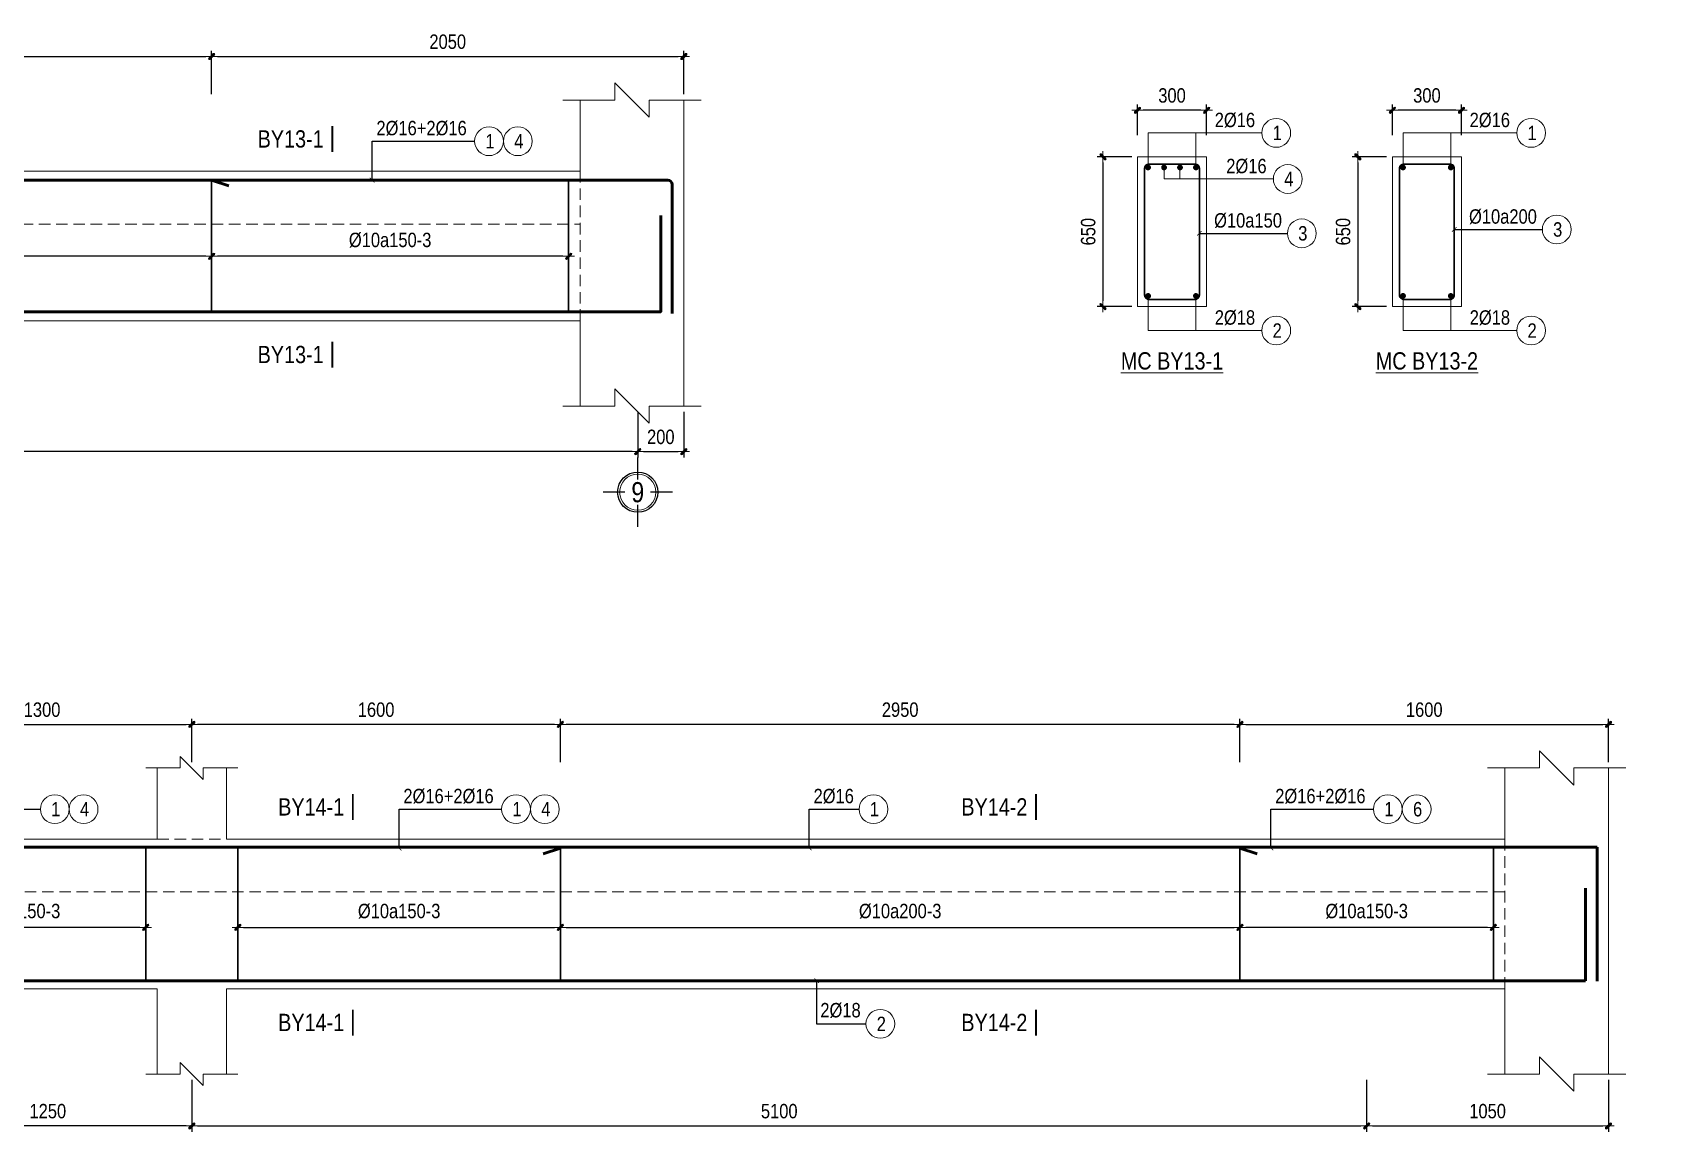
# Model space of a CAD drawing. Header units: millimetres. Extents: x 397144 to 8960116, y 345581 to 674207.
# Drawn here: x 4981100 to 4988116, y 628570 to 633343 of the extents above; entities that cross this region are included whole.
import ezdxf
from ezdxf.enums import TextEntityAlignment as Align
from ezdxf.xclip import XClip

# ---------------------------------------------------------------- set-up
doc = ezdxf.new("R2010")
doc.units = ezdxf.units.MM
doc.header["$XCLIPFRAME"] = 0
doc.header["$PDSIZE"] = -10
doc.linetypes.add('HIDDEN', pattern=[0.375, 0.25, -0.125])
doc.layers.get('0').update_dxf_attribs({"linetype": 'CONTINUOUS'})
doc.layers.get('Defpoints').update_dxf_attribs({"color": 12, "linetype": 'CONTINUOUS'})
for name, color, linetype, lineweight in [('2', 2, 'CONTINUOUS', 20), ('CDAI', 8, 'CONTINUOUS', 30), ('CTHEP', 2, 'CONTINUOUS', 50), ('DBAO', 3, 'CONTINUOUS', 20), ('DGIONG', 4, 'CONTINUOUS', 13), ('KTH', 150, 'CONTINUOUS', 5), ('Net khuat', 8, 'HIDDEN', 13), ('STICK', 1, 'CONTINUOUS', 9), ('TEXT', 7, 'CONTINUOUS', 15)]:
    doc.layers.add(name, color=color, linetype=linetype, lineweight=lineweight)
doc.layers.add('8', color=8, linetype='CONTINUOUS')
doc.styles.add('HELVECONDENSE', font='VHELVCN_0.TTF')
doc.styles.add('Star-HelCon', font='VHELVCN_0.TTF')
doc.styles.add('TTP-HelCon', font='VHELVCN_0.TTF')
doc.styles.add('VNI-HELVE-CONDENSE', font='VHELVCN_0.TTF')
doc.dimstyles.new('kc-25', dxfattribs={"dimtxt": 62.5, "dimasz": 20, "dimexe": 20, "dimexo": 50, "dimgap": 25, "dimtad": 3, "dimdec": 0, "dimzin": 0, "dimdsep": 46, "dimtxsty": 'VNI-HELVE-CONDENSE', "dimblk": 'DIM', "dimcen": 2.5, "dimclrd": 256, "dimclre": 154, "dimclrt": 7, "dimaunit": 1, "dimadec": 0, "dimazin": 0, "dimtfac": 1, "dimtdec": 0, "dimtix": 1, "dimtmove": 0, "dimatfit": 3, "dimldrblk": 'DOT', "dimfxl": 1, "dimtolj": 1, "dimtzin": 0, "dimarcsym": 0})
doc.dimstyles.new('TTP-25', dxfattribs={"dimscale": 25, "dimtxt": 2.5, "dimasz": 1, "dimexe": 1, "dimexo": 1, "dimgap": 0.09, "dimtad": 0, "dimdec": 4, "dimrnd": 5, "dimzin": 9, "dimdsep": 46, "dimtxsty": 'TTP-HelCon', "dimblk": 'Stick1', "dimcen": 0.09, "dimdle": 1.5, "dimclrd": 256, "dimclre": 256, "dimclrt": 7, "dimadec": 0, "dimazin": 0, "dimtfac": 1, "dimtdec": 4, "dimtmove": 0, "dimatfit": 3, "dimldrblk": '_ArchTick1', "dimfxl": 1, "dimtvp": 1, "dimtolj": 1, "dimtzin": 0, "dimarcsym": 0})

# ---------------------------------------------------------------- blocks, each defined once
blk = doc.blocks.new('Stick1')
at = {"layer": 'STICK'}
h = blk.add_hatch(color=256, dxfattribs=at)
edge = h.paths.add_edge_path()
edge.add_line((0.3, 0.5), (-0.5, -0.3))
edge.add_arc((-0.4, -0.4), 0.141, 135, 315)
edge.add_line((-0.3, -0.5), (0.5, 0.3))
edge.add_arc((0.4, 0.4), 0.141, 315, 495)
blk.add_line((1, 0), (-1, 0), dxfattribs=at)
blk.add_lwpolyline([(0.3, 0.5), (-0.5, -0.3, 1), (-0.3, -0.5), (0.5, 0.3, 1), (0.3, 0.5, 1)], format="xyb", dxfattribs=at)
blk = doc.blocks.new('*D529')
at = {"layer": 'Defpoints', "color": 0, "transparency": 16777216}
for p in [(4977477.8, 631720.4), (4983727.8, 631720.4), (4977477.8, 631522.4)]:
    blk.add_point(p, dxfattribs=at)
at = {"layer": 'KTH', "lineweight": -2, "transparency": 16777216}
for p, q in [((4977477.8, 631695.4), (4977477.8, 631497.4)), ((4983727.8, 631695.4), (4983727.8, 631497.4)), ((4983702.8, 631522.4), (4977502.8, 631522.4))]:
    blk.add_line(p, q, dxfattribs=at)
at = {"layer": 'KTH', "lineweight": -2, "transparency": 16777216, "xscale": 25, "yscale": 25, "zscale": 25, "rotation": 180}
blk.add_blockref('Stick1', (4977477.8, 631522.4), dxfattribs=at)
at = {"layer": 'KTH', "lineweight": -2, "transparency": 16777216, "xscale": 25, "yscale": 25, "zscale": 25}
blk.add_blockref('Stick1', (4983727.8, 631522.4), dxfattribs=at)
at = {"layer": 'KTH', "color": 7, "transparency": 16777216, "insert": (4980602.8, 631586.2), "char_height": 62.5, "attachment_point": 5, "style": 'TTP-HelCon'}
blk.add_mtext('\\A1;6250', dxfattribs=at)
blk = doc.blocks.new('_ArchTick1')
at = {"color": 0, "const_width": 3.81}
blk.add_lwpolyline([(-12.7, -12.7), (12.7, 12.7)], dxfattribs=at)
blk = doc.blocks.new('*D530')
at = {"layer": 'Defpoints', "color": 0, "transparency": 16777216}
for p in [(4981877.8, 633237.8), (4978677.8, 633048.8), (4981877.8, 633048.8)]:
    blk.add_point(p, dxfattribs=at)
at = {"layer": 'KTH', "lineweight": -2, "transparency": 16777216}
for p, q in [((4978677.8, 633073.8), (4978677.8, 633262.8)), ((4981877.8, 633073.8), (4981877.8, 633262.8)), ((4978702.8, 633237.8), (4981852.8, 633237.8))]:
    blk.add_line(p, q, dxfattribs=at)
at = {"layer": 'KTH', "lineweight": -2, "transparency": 16777216, "xscale": 25, "yscale": 25, "zscale": 25, "rotation": 180}
blk.add_blockref('Stick1', (4978677.8, 633237.8), dxfattribs=at)
at = {"layer": 'KTH', "lineweight": -2, "transparency": 16777216, "xscale": 25, "yscale": 25, "zscale": 25}
blk.add_blockref('Stick1', (4981877.8, 633237.8), dxfattribs=at)
at = {"layer": 'KTH', "color": 7, "transparency": 16777216, "insert": (4980277.8, 633301.6), "char_height": 62.5, "attachment_point": 5, "style": 'TTP-HelCon'}
blk.add_mtext('\\A1;3200', dxfattribs=at)
blk = doc.blocks.new('*D531')
at = {"layer": 'Defpoints', "color": 0, "transparency": 16777216}
for p in [(4983927.8, 633237.8), (4981877.8, 633048.8), (4983927.8, 633048.8)]:
    blk.add_point(p, dxfattribs=at)
at = {"layer": 'KTH', "lineweight": -2, "transparency": 16777216}
for p, q in [((4981877.8, 633073.8), (4981877.8, 633262.8)), ((4983927.8, 633073.8), (4983927.8, 633262.8)), ((4981902.8, 633237.8), (4983902.8, 633237.8))]:
    blk.add_line(p, q, dxfattribs=at)
at = {"layer": 'KTH', "lineweight": -2, "transparency": 16777216, "xscale": 25, "yscale": 25, "zscale": 25, "rotation": 180}
blk.add_blockref('Stick1', (4981877.8, 633237.8), dxfattribs=at)
at = {"layer": 'KTH', "lineweight": -2, "transparency": 16777216, "xscale": 25, "yscale": 25, "zscale": 25}
blk.add_blockref('Stick1', (4983927.8, 633237.8), dxfattribs=at)
at = {"layer": 'KTH', "color": 7, "transparency": 16777216, "insert": (4982902.8, 633301.6), "char_height": 62.5, "attachment_point": 5, "style": 'TTP-HelCon'}
blk.add_mtext('\\A1;2050', dxfattribs=at)
blk = doc.blocks.new('*D533')
at = {"layer": 'Defpoints', "color": 0, "transparency": 16777216}
for p in [(4978677.8, 632510.4), (4981877.8, 632510.4), (4978677.8, 632370.4)]:
    blk.add_point(p, dxfattribs=at)
at = {"layer": 'KTH', "lineweight": -2, "transparency": 16777216}
for p, q in [((4978677.8, 632485.4), (4978677.8, 632345.4)), ((4981877.8, 632485.4), (4981877.8, 632345.4)), ((4981852.8, 632370.4), (4978702.8, 632370.4))]:
    blk.add_line(p, q, dxfattribs=at)
at = {"layer": 'KTH', "lineweight": -2, "transparency": 16777216, "xscale": 25, "yscale": 25, "zscale": 25, "rotation": 180}
blk.add_blockref('Stick1', (4978677.8, 632370.4), dxfattribs=at)
at = {"layer": 'KTH', "lineweight": -2, "transparency": 16777216, "xscale": 25, "yscale": 25, "zscale": 25}
blk.add_blockref('Stick1', (4981877.8, 632370.4), dxfattribs=at)
at = {"layer": 'KTH', "color": 7, "transparency": 16777216, "insert": (4980277.8, 632440.3), "char_height": 62.5, "attachment_point": 5, "style": 'TTP-HelCon'}
blk.add_mtext('\\A1;Þ10a200-3', dxfattribs=at)
blk = doc.blocks.new('*D534')
at = {"layer": 'Defpoints', "color": 0, "transparency": 16777216}
for p in [(4981877.8, 632510.4), (4983427.8, 632510.4), (4981877.8, 632370.4)]:
    blk.add_point(p, dxfattribs=at)
at = {"layer": 'KTH', "lineweight": -2, "transparency": 16777216}
for p, q in [((4981877.8, 632485.4), (4981877.8, 632345.4)), ((4983427.8, 632485.4), (4983427.8, 632345.4)), ((4983402.8, 632370.4), (4981902.8, 632370.4))]:
    blk.add_line(p, q, dxfattribs=at)
at = {"layer": 'KTH', "lineweight": -2, "transparency": 16777216, "xscale": 25, "yscale": 25, "zscale": 25, "rotation": 180}
blk.add_blockref('Stick1', (4981877.8, 632370.4), dxfattribs=at)
at = {"layer": 'KTH', "lineweight": -2, "transparency": 16777216, "xscale": 25, "yscale": 25, "zscale": 25}
blk.add_blockref('Stick1', (4983427.8, 632370.4), dxfattribs=at)
at = {"layer": 'KTH', "color": 7, "transparency": 16777216, "insert": (4982652.8, 632440.3), "char_height": 62.5, "attachment_point": 5, "style": 'TTP-HelCon'}
blk.add_mtext('\\A1;Þ10a150-3', dxfattribs=at)
blk = doc.blocks.new('DIM')
h = blk.add_hatch(color=1)
h.paths.add_polyline_path([(0.49, 0.29, 1), (0.29, 0.49), (-0.19, 0), (0.19, 0)])
h.paths.add_polyline_path([(0.19, 0), (-0.19, 0), (-0.49, -0.29, 1), (-0.29, -0.49)])
at = {"color": 9}
for p, q in [((-0.19, 0), (-1.5, 0)), ((0.19, 0), (1.5, 0))]:
    blk.add_line(p, q, dxfattribs=at)
at = {"color": 1}
for p, q in [((-0.49, -0.29), (0.29, 0.49)), ((-0.29, -0.49), (0.49, 0.29)), ((-0.19, 0), (0.19, 0))]:
    blk.add_line(p, q, dxfattribs=at)
blk.add_arc((-0.39, -0.39), 0.138, 135, 315, dxfattribs=at)
blk = doc.blocks.new('*D544')
at = {"layer": 'Defpoints', "color": 0, "transparency": 16777216}
for p in [(4983727.8, 631720.4), (4983927.8, 631720.4), (4983927.8, 631522.4)]:
    blk.add_point(p, dxfattribs=at)
at = {"layer": 'KTH', "lineweight": -2, "transparency": 16777216}
for p, q in [((4983727.8, 631695.4), (4983727.8, 631497.4)), ((4983927.8, 631695.4), (4983927.8, 631497.4)), ((4983752.8, 631522.4), (4983902.8, 631522.4))]:
    blk.add_line(p, q, dxfattribs=at)
at = {"layer": 'KTH', "lineweight": -2, "transparency": 16777216, "xscale": 25, "yscale": 25, "zscale": 25, "rotation": 180}
blk.add_blockref('Stick1', (4983727.8, 631522.4), dxfattribs=at)
at = {"layer": 'KTH', "lineweight": -2, "transparency": 16777216, "xscale": 25, "yscale": 25, "zscale": 25}
blk.add_blockref('Stick1', (4983927.8, 631522.4), dxfattribs=at)
at = {"layer": 'KTH', "color": 7, "transparency": 16777216, "insert": (4983827.8, 631586.2), "char_height": 62.5, "attachment_point": 5, "style": 'TTP-HelCon'}
blk.add_mtext('\\A1;200', dxfattribs=at)
blk = doc.blocks.new('dau truc')
blk.add_circle((0, 0), 180)
at = {"layer": '8'}
for p, q in [((0, 127), (0, 345)), ((-127, 0), (-345, 0)), ((345, 0), (127, 0)), ((0, -345), (0, -127))]:
    blk.add_line(p, q, dxfattribs=at)
blk.add_circle((0, 0), 200, dxfattribs=at)
at = {"layer": 'TEXT', "style": 'HELVECONDENSE'}
blk.add_attdef('A', text='', height=233, dxfattribs=at).set_placement((0, 0), align=Align.MIDDLE)
blk = doc.blocks.new('*D550')
at = {"layer": 'Defpoints', "color": 0, "transparency": 16777216}
for p in [(4987941.9, 630338.2), (4986341.9, 630149.2), (4987941.9, 630149.2)]:
    blk.add_point(p, dxfattribs=at)
at = {"layer": 'KTH', "lineweight": -2, "transparency": 16777216}
for p, q in [((4986341.9, 630174.2), (4986341.9, 630363.2)), ((4987941.9, 630174.2), (4987941.9, 630363.2)), ((4986366.9, 630338.2), (4987916.9, 630338.2))]:
    blk.add_line(p, q, dxfattribs=at)
at = {"layer": 'KTH', "lineweight": -2, "transparency": 16777216, "xscale": 25, "yscale": 25, "zscale": 25, "rotation": 180}
blk.add_blockref('Stick1', (4986341.9, 630338.2), dxfattribs=at)
at = {"layer": 'KTH', "lineweight": -2, "transparency": 16777216, "xscale": 25, "yscale": 25, "zscale": 25}
blk.add_blockref('Stick1', (4987941.9, 630338.2), dxfattribs=at)
at = {"layer": 'KTH', "color": 7, "transparency": 16777216, "insert": (4987141.9, 630402), "char_height": 62.5, "attachment_point": 5, "style": 'TTP-HelCon'}
blk.add_mtext('\\A1;1600', dxfattribs=at)
blk = doc.blocks.new('*D551')
at = {"layer": 'Defpoints', "color": 0, "transparency": 16777216}
for p in [(4980541.9, 628820.8), (4981791.9, 628820.8), (4980541.9, 628595.5)]:
    blk.add_point(p, dxfattribs=at)
at = {"layer": 'KTH', "lineweight": -2, "transparency": 16777216}
for p, q in [((4980541.9, 628795.8), (4980541.9, 628570.5)), ((4981791.9, 628795.8), (4981791.9, 628570.5)), ((4981766.9, 628595.5), (4980566.9, 628595.5))]:
    blk.add_line(p, q, dxfattribs=at)
at = {"layer": 'KTH', "lineweight": -2, "transparency": 16777216, "xscale": 25, "yscale": 25, "zscale": 25, "rotation": 180}
blk.add_blockref('Stick1', (4980541.9, 628595.5), dxfattribs=at)
at = {"layer": 'KTH', "lineweight": -2, "transparency": 16777216, "xscale": 25, "yscale": 25, "zscale": 25}
blk.add_blockref('Stick1', (4981791.9, 628595.5), dxfattribs=at)
at = {"layer": 'KTH', "color": 7, "transparency": 16777216, "insert": (4981166.9, 628659.3), "char_height": 62.5, "attachment_point": 5, "style": 'TTP-HelCon'}
blk.add_mtext('\\A1;1250', dxfattribs=at)
blk = doc.blocks.new('*D552')
at = {"layer": 'Defpoints', "color": 0, "transparency": 16777216}
for p in [(4981791.9, 628820.8), (4986891.9, 628820.8), (4986891.9, 628595.5)]:
    blk.add_point(p, dxfattribs=at)
at = {"layer": 'KTH', "lineweight": -2, "transparency": 16777216}
for p, q in [((4981791.9, 628795.8), (4981791.9, 628570.5)), ((4986891.9, 628795.8), (4986891.9, 628570.5)), ((4981816.9, 628595.5), (4986866.9, 628595.5))]:
    blk.add_line(p, q, dxfattribs=at)
at = {"layer": 'KTH', "lineweight": -2, "transparency": 16777216, "xscale": 25, "yscale": 25, "zscale": 25, "rotation": 180}
blk.add_blockref('Stick1', (4981791.9, 628595.5), dxfattribs=at)
at = {"layer": 'KTH', "lineweight": -2, "transparency": 16777216, "xscale": 25, "yscale": 25, "zscale": 25}
blk.add_blockref('Stick1', (4986891.9, 628595.5), dxfattribs=at)
at = {"layer": 'KTH', "color": 7, "transparency": 16777216, "insert": (4984341.9, 628659.3), "char_height": 62.5, "attachment_point": 5, "style": 'TTP-HelCon'}
blk.add_mtext('\\A1;5100', dxfattribs=at)
blk = doc.blocks.new('*D554')
at = {"layer": 'Defpoints', "color": 0, "transparency": 16777216}
for p in [(4986341.9, 629611.8), (4987441.9, 629611.8), (4986341.9, 629457.3)]:
    blk.add_point(p, dxfattribs=at)
at = {"layer": 'KTH', "lineweight": -2, "transparency": 16777216}
for p, q in [((4986341.9, 629586.8), (4986341.9, 629432.3)), ((4987441.9, 629586.8), (4987441.9, 629432.3)), ((4987416.9, 629457.3), (4986366.9, 629457.3))]:
    blk.add_line(p, q, dxfattribs=at)
at = {"layer": 'KTH', "lineweight": -2, "transparency": 16777216, "xscale": 25, "yscale": 25, "zscale": 25, "rotation": 180}
blk.add_blockref('Stick1', (4986341.9, 629457.3), dxfattribs=at)
at = {"layer": 'KTH', "lineweight": -2, "transparency": 16777216, "xscale": 25, "yscale": 25, "zscale": 25}
blk.add_blockref('Stick1', (4987441.9, 629457.3), dxfattribs=at)
at = {"layer": 'KTH', "color": 7, "transparency": 16777216, "insert": (4986891.9, 629527.2), "char_height": 62.5, "attachment_point": 5, "style": 'TTP-HelCon'}
blk.add_mtext('\\A1;Þ10a150-3', dxfattribs=at)
blk = doc.blocks.new('*D556')
at = {"layer": 'Defpoints', "color": 0, "transparency": 16777216}
for p in [(4983391.9, 629611.8), (4986341.9, 629611.8), (4986341.9, 629457.3)]:
    blk.add_point(p, dxfattribs=at)
at = {"layer": 'KTH', "lineweight": -2, "transparency": 16777216}
for p, q in [((4983391.9, 629586.8), (4983391.9, 629432.3)), ((4986341.9, 629586.8), (4986341.9, 629432.3)), ((4983416.9, 629457.3), (4986316.9, 629457.3))]:
    blk.add_line(p, q, dxfattribs=at)
at = {"layer": 'KTH', "lineweight": -2, "transparency": 16777216, "xscale": 25, "yscale": 25, "zscale": 25, "rotation": 180}
blk.add_blockref('Stick1', (4983391.9, 629457.3), dxfattribs=at)
at = {"layer": 'KTH', "lineweight": -2, "transparency": 16777216, "xscale": 25, "yscale": 25, "zscale": 25}
blk.add_blockref('Stick1', (4986341.9, 629457.3), dxfattribs=at)
at = {"layer": 'KTH', "color": 7, "transparency": 16777216, "insert": (4984866.9, 629527.2), "char_height": 62.5, "attachment_point": 5, "style": 'TTP-HelCon'}
blk.add_mtext('\\A1;Þ10a200-3', dxfattribs=at)
blk = doc.blocks.new('*D557')
at = {"layer": 'Defpoints', "color": 0, "transparency": 16777216}
for p in [(4983391.9, 630338.2), (4983391.9, 630149.2), (4986341.9, 630149.2)]:
    blk.add_point(p, dxfattribs=at)
at = {"layer": 'KTH', "lineweight": -2, "transparency": 16777216}
for p, q in [((4983391.9, 630174.2), (4983391.9, 630363.2)), ((4986341.9, 630174.2), (4986341.9, 630363.2)), ((4986316.9, 630338.2), (4983416.9, 630338.2))]:
    blk.add_line(p, q, dxfattribs=at)
at = {"layer": 'KTH', "lineweight": -2, "transparency": 16777216, "xscale": 25, "yscale": 25, "zscale": 25, "rotation": 180}
blk.add_blockref('Stick1', (4983391.9, 630338.2), dxfattribs=at)
at = {"layer": 'KTH', "lineweight": -2, "transparency": 16777216, "xscale": 25, "yscale": 25, "zscale": 25}
blk.add_blockref('Stick1', (4986341.9, 630338.2), dxfattribs=at)
at = {"layer": 'KTH', "color": 7, "transparency": 16777216, "insert": (4984866.9, 630402), "char_height": 62.5, "attachment_point": 5, "style": 'TTP-HelCon'}
blk.add_mtext('\\A1;2950', dxfattribs=at)
blk = doc.blocks.new('*D558')
at = {"layer": 'Defpoints', "color": 0, "transparency": 16777216}
for p in [(4986891.9, 628820.8), (4987941.9, 628820.8), (4987941.9, 628595.5)]:
    blk.add_point(p, dxfattribs=at)
at = {"layer": 'KTH', "lineweight": -2, "transparency": 16777216}
for p, q in [((4986891.9, 628795.8), (4986891.9, 628570.5)), ((4987941.9, 628795.8), (4987941.9, 628570.5)), ((4986916.9, 628595.5), (4987916.9, 628595.5))]:
    blk.add_line(p, q, dxfattribs=at)
at = {"layer": 'KTH', "lineweight": -2, "transparency": 16777216, "xscale": 25, "yscale": 25, "zscale": 25, "rotation": 180}
blk.add_blockref('Stick1', (4986891.9, 628595.5), dxfattribs=at)
at = {"layer": 'KTH', "lineweight": -2, "transparency": 16777216, "xscale": 25, "yscale": 25, "zscale": 25}
blk.add_blockref('Stick1', (4987941.9, 628595.5), dxfattribs=at)
at = {"layer": 'KTH', "color": 7, "transparency": 16777216, "insert": (4987416.9, 628659.3), "char_height": 62.5, "attachment_point": 5, "style": 'TTP-HelCon'}
blk.add_mtext('\\A1;1050', dxfattribs=at)
blk = doc.blocks.new('*D1029')
at = {"layer": 'Defpoints', "color": 0, "ltscale": 500, "transparency": 16777216}
for p in [(4985897, 633004.5), (4985897, 632871.2), (4986197, 632871.2)]:
    blk.add_point(p, dxfattribs=at)
at = {"layer": 'KTH', "lineweight": -2, "ltscale": 500, "transparency": 16777216}
for p, q in [((4985897, 632896.2), (4985897, 633029.5)), ((4986197, 632896.2), (4986197, 633029.5)), ((4986172, 633004.5), (4985922, 633004.5))]:
    blk.add_line(p, q, dxfattribs=at)
at = {"layer": 'KTH', "lineweight": -2, "ltscale": 500, "transparency": 16777216, "xscale": 25, "yscale": 25, "zscale": 25, "rotation": 180}
blk.add_blockref('Stick1', (4985897, 633004.5), dxfattribs=at)
at = {"layer": 'KTH', "lineweight": -2, "ltscale": 500, "transparency": 16777216, "xscale": 25, "yscale": 25, "zscale": 25}
blk.add_blockref('Stick1', (4986197, 633004.5), dxfattribs=at)
at = {"layer": 'KTH', "color": 7, "ltscale": 500, "transparency": 16777216, "insert": (4986047, 633068.3), "char_height": 62.5, "attachment_point": 5, "style": 'TTP-HelCon'}
blk.add_mtext('\\A1;300', dxfattribs=at)
blk = doc.blocks.new('*D1030')
at = {"layer": 'Defpoints', "color": 0, "ltscale": 500, "transparency": 16777216}
for p in [(4985897, 632802.2), (4985747.1, 632152.2), (4985897, 632152.2)]:
    blk.add_point(p, dxfattribs=at)
at = {"layer": 'KTH', "lineweight": -2, "ltscale": 500, "transparency": 16777216}
for p, q in [((4985872, 632802.2), (4985722.1, 632802.2)), ((4985747.1, 632777.2), (4985747.1, 632177.2)), ((4985872, 632152.2), (4985722.1, 632152.2))]:
    blk.add_line(p, q, dxfattribs=at)
at = {"layer": 'KTH', "lineweight": -2, "ltscale": 500, "transparency": 16777216, "xscale": 25, "yscale": 25, "zscale": 25}
for p, rotation in [((4985747.1, 632802.2), 90), ((4985747.1, 632152.2), 270)]:
    blk.add_blockref('Stick1', p, dxfattribs=dict(at, rotation=rotation))
at = {"layer": 'KTH', "color": 7, "ltscale": 500, "transparency": 16777216, "insert": (4985683.3, 632477.2), "char_height": 62.5, "attachment_point": 5, "rotation": 90, "style": 'TTP-HelCon'}
blk.add_mtext('\\A1;650', dxfattribs=at)
blk = doc.blocks.new('*D1031')
at = {"layer": 'Defpoints', "color": 0, "ltscale": 500, "transparency": 16777216}
for p in [(4987003.5, 633004.5), (4987003.5, 632871.2), (4987303.5, 632871.2)]:
    blk.add_point(p, dxfattribs=at)
at = {"layer": 'KTH', "lineweight": -2, "ltscale": 500, "transparency": 16777216}
for p, q in [((4987003.5, 632896.2), (4987003.5, 633029.5)), ((4987303.5, 632896.2), (4987303.5, 633029.5)), ((4987278.5, 633004.5), (4987028.5, 633004.5))]:
    blk.add_line(p, q, dxfattribs=at)
at = {"layer": 'KTH', "lineweight": -2, "ltscale": 500, "transparency": 16777216, "xscale": 25, "yscale": 25, "zscale": 25, "rotation": 180}
blk.add_blockref('Stick1', (4987003.5, 633004.5), dxfattribs=at)
at = {"layer": 'KTH', "lineweight": -2, "ltscale": 500, "transparency": 16777216, "xscale": 25, "yscale": 25, "zscale": 25}
blk.add_blockref('Stick1', (4987303.5, 633004.5), dxfattribs=at)
at = {"layer": 'KTH', "color": 7, "ltscale": 500, "transparency": 16777216, "insert": (4987153.5, 633068.3), "char_height": 62.5, "attachment_point": 5, "style": 'TTP-HelCon'}
blk.add_mtext('\\A1;300', dxfattribs=at)
blk = doc.blocks.new('*D1032')
at = {"layer": 'Defpoints', "color": 0, "ltscale": 500, "transparency": 16777216}
for p in [(4987003.5, 632802.2), (4986853.7, 632152.2), (4987003.5, 632152.2)]:
    blk.add_point(p, dxfattribs=at)
at = {"layer": 'KTH', "lineweight": -2, "ltscale": 500, "transparency": 16777216}
for p, q in [((4986978.5, 632802.2), (4986828.7, 632802.2)), ((4986853.7, 632777.2), (4986853.7, 632177.2)), ((4986978.5, 632152.2), (4986828.7, 632152.2))]:
    blk.add_line(p, q, dxfattribs=at)
at = {"layer": 'KTH', "lineweight": -2, "ltscale": 500, "transparency": 16777216, "xscale": 25, "yscale": 25, "zscale": 25}
for p, rotation in [((4986853.7, 632802.2), 90), ((4986853.7, 632152.2), 270)]:
    blk.add_blockref('Stick1', p, dxfattribs=dict(at, rotation=rotation))
at = {"layer": 'KTH', "color": 7, "ltscale": 500, "transparency": 16777216, "insert": (4986789.8, 632477.2), "char_height": 62.5, "attachment_point": 5, "rotation": 90, "style": 'TTP-HelCon'}
blk.add_mtext('\\A1;650', dxfattribs=at)
blk = doc.blocks.new('MC')
at = {"layer": 'CTHEP', "const_width": 10}
blk.add_lwpolyline([(0, 150), (0, 0)], dxfattribs=at)
at = {"layer": 'TEXT', "style": 'TTP-HelCon'}
blk.add_attdef('A', text='', height=100, dxfattribs=at).set_placement((-50, 25.5), align=Align.RIGHT)
blk = doc.blocks.new('*D1033')
at = {"layer": 'Defpoints', "color": 0, "transparency": 16777216}
for p in [(4980491.9, 629611.8), (4981591.9, 629611.8), (4980491.9, 629457.3)]:
    blk.add_point(p, dxfattribs=at)
at = {"layer": 'KTH', "lineweight": -2, "transparency": 16777216}
for p, q in [((4980491.9, 629586.8), (4980491.9, 629432.3)), ((4981591.9, 629586.8), (4981591.9, 629432.3)), ((4981566.9, 629457.3), (4980516.9, 629457.3))]:
    blk.add_line(p, q, dxfattribs=at)
at = {"layer": 'KTH', "lineweight": -2, "transparency": 16777216, "xscale": 25, "yscale": 25, "zscale": 25, "rotation": 180}
blk.add_blockref('Stick1', (4980491.9, 629457.3), dxfattribs=at)
at = {"layer": 'KTH', "lineweight": -2, "transparency": 16777216, "xscale": 25, "yscale": 25, "zscale": 25}
blk.add_blockref('Stick1', (4981591.9, 629457.3), dxfattribs=at)
at = {"layer": 'KTH', "color": 7, "transparency": 16777216, "insert": (4981041.9, 629527.2), "char_height": 62.5, "attachment_point": 5, "style": 'TTP-HelCon'}
blk.add_mtext('\\A1;Þ10a150-3', dxfattribs=at)
blk = doc.blocks.new('*D1034')
at = {"layer": 'Defpoints', "color": 0, "transparency": 16777216}
for p in [(4981791.9, 630338.2), (4980491.9, 630149.2), (4981791.9, 630149.2)]:
    blk.add_point(p, dxfattribs=at)
at = {"layer": 'KTH', "lineweight": -2, "transparency": 16777216}
for p, q in [((4980491.9, 630174.2), (4980491.9, 630363.2)), ((4981791.9, 630174.2), (4981791.9, 630363.2)), ((4980516.9, 630338.2), (4981766.9, 630338.2))]:
    blk.add_line(p, q, dxfattribs=at)
at = {"layer": 'KTH', "lineweight": -2, "transparency": 16777216, "xscale": 25, "yscale": 25, "zscale": 25, "rotation": 180}
blk.add_blockref('Stick1', (4980491.9, 630338.2), dxfattribs=at)
at = {"layer": 'KTH', "lineweight": -2, "transparency": 16777216, "xscale": 25, "yscale": 25, "zscale": 25}
blk.add_blockref('Stick1', (4981791.9, 630338.2), dxfattribs=at)
at = {"layer": 'KTH', "color": 7, "transparency": 16777216, "insert": (4981141.9, 630402), "char_height": 62.5, "attachment_point": 5, "style": 'TTP-HelCon'}
blk.add_mtext('\\A1;1300', dxfattribs=at)
blk = doc.blocks.new('*D1035')
at = {"layer": 'Defpoints', "color": 0, "transparency": 16777216}
for p in [(4981791.9, 630338.2), (4981791.9, 630149.2), (4983391.9, 630149.2)]:
    blk.add_point(p, dxfattribs=at)
at = {"layer": 'KTH', "lineweight": -2, "transparency": 16777216}
for p, q in [((4981791.9, 630174.2), (4981791.9, 630363.2)), ((4983391.9, 630174.2), (4983391.9, 630363.2)), ((4983366.9, 630338.2), (4981816.9, 630338.2))]:
    blk.add_line(p, q, dxfattribs=at)
at = {"layer": 'KTH', "lineweight": -2, "transparency": 16777216, "xscale": 25, "yscale": 25, "zscale": 25, "rotation": 180}
blk.add_blockref('Stick1', (4981791.9, 630338.2), dxfattribs=at)
at = {"layer": 'KTH', "lineweight": -2, "transparency": 16777216, "xscale": 25, "yscale": 25, "zscale": 25}
blk.add_blockref('Stick1', (4983391.9, 630338.2), dxfattribs=at)
at = {"layer": 'KTH', "color": 7, "transparency": 16777216, "insert": (4982591.9, 630402), "char_height": 62.5, "attachment_point": 5, "style": 'TTP-HelCon'}
blk.add_mtext('\\A1;1600', dxfattribs=at)
blk = doc.blocks.new('*D1036')
at = {"layer": 'Defpoints', "color": 0, "transparency": 16777216}
for p in [(4981991.9, 629611.8), (4983391.9, 629611.8), (4983391.9, 629457.3)]:
    blk.add_point(p, dxfattribs=at)
at = {"layer": 'KTH', "lineweight": -2, "transparency": 16777216}
for p, q in [((4981991.9, 629586.8), (4981991.9, 629432.3)), ((4983391.9, 629586.8), (4983391.9, 629432.3)), ((4982016.9, 629457.3), (4983366.9, 629457.3))]:
    blk.add_line(p, q, dxfattribs=at)
at = {"layer": 'KTH', "lineweight": -2, "transparency": 16777216, "xscale": 25, "yscale": 25, "zscale": 25, "rotation": 180}
blk.add_blockref('Stick1', (4981991.9, 629457.3), dxfattribs=at)
at = {"layer": 'KTH', "lineweight": -2, "transparency": 16777216, "xscale": 25, "yscale": 25, "zscale": 25}
blk.add_blockref('Stick1', (4983391.9, 629457.3), dxfattribs=at)
at = {"layer": 'KTH', "color": 7, "transparency": 16777216, "insert": (4982691.9, 629527.2), "char_height": 62.5, "attachment_point": 5, "style": 'TTP-HelCon'}
blk.add_mtext('\\A1;Þ10a150-3', dxfattribs=at)
blk = doc.blocks.new('BY-18')
at = {"layer": 'CTHEP'}
blk.add_line((5138019.31863, 546695.82682), (5214372.22878, 546695.77869), dxfattribs=at)
for points in [[(5214555.59356, 546376.57918), (5214555.59356, 547004.7664), (5137865.59357, 547004.84194)], [(5153373.34267, 546382.82784), (5162804.59965, 546382.82083), (5163384.46139, 546382.81892), (5170035.59357, 546382.79064), (5170609.63908, 546382.78875), (5214493.76072, 546382.7666), (5214493.76072, 546905.64212)]]:
    blk.add_lwpolyline(points, dxfattribs=at)
at = {"layer": 'DBAO'}
blk.add_lwpolyline([(5214185.59439, 547367.8332), (5214185.594, 547043.7211), (5170183.49982, 547043.76555)], dxfattribs=at)
at = {"layer": 'Net khuat', "ltscale": 200}
blk.add_lwpolyline([(5137835.59357, 546343.84194), (5137835.59357, 546343.84194), (5138435.59357, 546343.84194), (5138435.59357, 546813.84194), (5214585.59357, 546813.84194)], dxfattribs=at)

msp = doc.modelspace()

# ---------------------------------------------------------------- linework, layer by layer
at = {"layer": 'CDAI', "ltscale": 52.5}
for p, q in [((4981877.81208, 632705.37649), (4981877.81208, 632125.37649)), ((4983427.81208, 632705.37649), (4983427.81208, 632125.37649)), ((4981591.86784, 629805.8192), (4981591.86784, 629225.8192)), ((4981991.86783, 629805.8192), (4981991.86783, 629225.8192)), ((4983391.86783, 629805.8192), (4983391.86783, 629225.8192)), ((4986341.86784, 629805.8192), (4986341.86784, 629225.8192)), ((4987441.86783, 629805.8192), (4987441.86783, 629225.8192))]:
    msp.add_line(p, q, dxfattribs=at)
at = {"layer": 'CDAI'}
for points in [[(4985946.95344, 632770.96769), (4986146.95344, 632770.96769, -0.4142135624), (4986165.70344, 632752.21769), (4986165.70344, 632202.21769, -0.4142135624), (4986146.95344, 632183.46769), (4985946.95344, 632183.46769, -0.4142135624), (4985928.20344, 632202.21769), (4985928.20344, 632752.21769, -0.4142135624)], [(4987053.51097, 632770.96769), (4987253.51097, 632770.96769, -0.4142135624), (4987272.26097, 632752.21769), (4987272.26097, 632202.21769, -0.4142135624), (4987253.51097, 632183.46769), (4987053.51097, 632183.46769, -0.4142135624), (4987034.76097, 632202.21769), (4987034.76097, 632752.21769, -0.4142135624)]]:
    msp.add_lwpolyline(points, format="xyb", close=True, dxfattribs=at)
at = {"layer": 'CTHEP'}
for p, q in [((4981877.81208, 632701.37649), (4981952.81208, 632676.37649)), ((4987891.86783, 629805.8192), (4976686.86784, 629805.8192)), ((4983316.86783, 629776.8192), (4983391.86783, 629801.8192)), ((4986416.86784, 629776.8192), (4986341.86784, 629801.8192)), ((4987891.86783, 629223.8989), (4987891.86783, 629805.8192)), ((4987841.86783, 629225.8192), (4987841.86783, 629627.5469))]:
    msp.add_line(p, q, dxfattribs=at)
at = {"layer": 'CTHEP', "const_width": 12.5}
for points in [[(4985936.95344, 632755.96769, 1), (4985949.45344, 632755.96769, 1)], [(4986006.12011, 632755.96769, 1), (4986018.62011, 632755.96769, 1)], [(4986075.28678, 632755.96769, 1), (4986087.78678, 632755.96769, 1)], [(4986144.45344, 632755.96769, 1), (4986156.95344, 632755.96769, 1)], [(4987043.51097, 632755.96769, 1), (4987056.01097, 632755.96769, 1)], [(4987251.01097, 632755.96769, 1), (4987263.51097, 632755.96769, 1)], [(4985936.95344, 632198.46769, 1), (4985949.45344, 632198.46769, 1)], [(4986144.45344, 632198.46769, 1), (4986156.95344, 632198.46769, 1)], [(4987043.51097, 632198.46769, 1), (4987056.01097, 632198.46769, 1)], [(4987251.01097, 632198.46769, 1), (4987263.51097, 632198.46769, 1)]]:
    msp.add_lwpolyline(points, format="xyb", close=True, dxfattribs=at)
at = {"layer": 'CTHEP'}
msp.add_lwpolyline([(4976672.81208, 632135.43184), (4976672.81208, 632681.37649, -0.414213562), (4976692.81208, 632701.37649), (4983857.81208, 632701.37649, -0.414213562), (4983877.81208, 632681.37649), (4983877.81208, 632122.4533)], format="xyb", dxfattribs=at)
for points in [[(4976727.81208, 632129.37649), (4983827.81208, 632129.37649), (4983827.81208, 632547.83897)], [(4976741.86784, 629616.02549), (4976741.86784, 629225.8192), (4987841.86783, 629225.8192)]]:
    msp.add_lwpolyline(points, dxfattribs=at)
at = {"layer": 'DBAO'}
for points in [[(4977077.81208, 633048.77083), (4977077.81208, 632740.37649), (4983477.81208, 632740.37649), (4983477.81208, 633048.77083)], [(4983927.81208, 633048.77083), (4983927.81208, 632740.37649), (4983927.81208, 632740.37649), (4983927.81208, 632090.37649), (4983927.81208, 632090.37649), (4983927.81208, 631720.37649)], [(4977077.81208, 631720.37649), (4977077.81208, 632090.37649), (4983477.81208, 632090.37649), (4983477.81208, 631720.37649)], [(4977091.86784, 630149.21354), (4977091.86784, 629840.8192), (4981641.86784, 629840.8192)], [(4981641.86784, 630149.21354), (4981641.86784, 629840.8192)], [(4981941.86783, 629840.8192), (4987491.86783, 629840.8192), (4987491.86783, 630149.21354)], [(4981941.86783, 630149.21354), (4981941.86783, 629840.8192)], [(4987941.86783, 630149.21354), (4987941.86783, 629840.8192), (4987941.86783, 629840.8192), (4987941.86783, 629190.8192), (4987941.86783, 629190.8192), (4987941.86783, 628820.8192)], [(4977091.86784, 628820.8192), (4977091.86784, 629190.8192), (4981641.86784, 629190.8192)], [(4981641.86784, 628820.8192), (4981641.86784, 629190.8192)], [(4981941.86783, 629190.8192), (4987491.86783, 629190.8192), (4987491.86783, 628820.8192)], [(4981941.86783, 628820.8192), (4981941.86783, 629190.8192)]]:
    msp.add_lwpolyline(points, dxfattribs=at)
at = {"layer": 'DBAO', "flags": 128}
for points in [[(4985896.95344, 632802.21769), (4986196.95344, 632802.21769)], [(4986196.95344, 632802.21769), (4986196.95344, 632152.21769), (4985896.95344, 632152.21769), (4985896.95344, 632802.21769)], [(4987003.51097, 632802.21769), (4987303.51097, 632802.21769)], [(4987303.51097, 632802.21769), (4987303.51097, 632152.21769), (4987003.51097, 632152.21769), (4987003.51097, 632802.21769)]]:
    msp.add_lwpolyline(points, dxfattribs=at)
at = {"layer": 'DGIONG'}
for p, q in [((4985943.20344, 632755.96769), (4985943.20344, 632905.96769)), ((4985943.20344, 632905.96769), (4986436.95344, 632905.96769)), ((4986150.70344, 632755.96769), (4986150.70344, 632905.96769)), ((4987049.76097, 632755.96769), (4987049.76097, 632905.96769)), ((4987049.76097, 632905.96769), (4987543.51097, 632905.96769)), ((4987257.26097, 632755.96769), (4987257.26097, 632905.96769)), ((4986012.37011, 632755.96769), (4986012.37011, 632705.96769)), ((4986081.53678, 632755.96769), (4986081.53678, 632705.96769)), ((4986012.37011, 632705.96769), (4986486.95344, 632705.96769)), ((4985943.20344, 632048.46769), (4985943.20344, 632198.46769)), ((4986150.70344, 632048.46769), (4986150.70344, 632198.46769)), ((4987049.76097, 632048.46769), (4987049.76097, 632198.46769)), ((4987257.26097, 632048.46769), (4987257.26097, 632198.46769)), ((4985943.20344, 632048.46769), (4986436.95344, 632048.46769)), ((4987049.76097, 632048.46769), (4987543.51097, 632048.46769))]:
    msp.add_line(p, q, dxfattribs=at)
for points in [[(4983402.81208, 633048.77083), (4983627.81208, 633048.77083), (4983627.81208, 633123.77083), (4983777.81208, 632973.77083), (4983777.81208, 633048.77083), (4984002.81208, 633048.77083)], [(4983402.81208, 631720.37649), (4983627.81208, 631720.37649), (4983627.81208, 631795.37649), (4983777.81208, 631645.37649), (4983777.81208, 631720.37649), (4984002.81208, 631720.37649)], [(4987416.86783, 630149.21354), (4987641.86783, 630149.21354), (4987641.86783, 630224.21354), (4987791.86783, 630074.21354), (4987791.86783, 630149.21354), (4988016.86783, 630149.21354)], [(4981591.86784, 630149.21354), (4981741.86783, 630149.21354), (4981741.86783, 630199.21354), (4981841.86783, 630099.21354), (4981841.86783, 630149.21354), (4981991.86783, 630149.21354)], [(4987416.86783, 628820.8192), (4987641.86783, 628820.8192), (4987641.86783, 628895.8192), (4987791.86783, 628745.8192), (4987791.86783, 628820.8192), (4988016.86783, 628820.8192)], [(4981591.86784, 628820.8192), (4981741.86783, 628820.8192), (4981741.86783, 628870.8192), (4981841.86783, 628770.8192), (4981841.86783, 628820.8192), (4981991.86783, 628820.8192)]]:
    msp.add_lwpolyline(points, dxfattribs=at)
for centre in [(4986499.45344, 632905.96769), (4987606.01097, 632905.96769), (4983082.27925, 632869.8856), (4983207.27925, 632869.8856), (4986549.45344, 632705.96769), (4987717.01208, 632486.90873), (4986610.45455, 632470.06973), (4986499.45344, 632048.46769), (4987606.01097, 632048.46769), (4981197.14137, 629970.32831), (4981322.14137, 629970.32831), (4983199.27983, 629970.32831), (4983324.27983, 629970.32831), (4984750.995, 629970.32831), (4986983.98462, 629970.32831), (4987108.98462, 629970.32831), (4984780.8561, 629038.77494)]:
    msp.add_circle(centre, 62.5, dxfattribs=at)
at = {"layer": 'Net khuat', "ltscale": 200}
for p, q in [((4983477.81208, 632740.37649), (4983477.81208, 632090.37649)), ((4977077.81208, 632510.37649), (4983477.81208, 632510.37649)), ((4981641.86784, 629840.8192), (4981941.86783, 629840.8192)), ((4987491.86783, 629840.8192), (4987491.86783, 629190.8192)), ((4976941.86784, 629611.79594), (4987491.86783, 629611.79594))]:
    msp.add_line(p, q, dxfattribs=at)

# ---------------------------------------------------------------- block references
at = {"xscale": 0.75, "yscale": 0.75, "zscale": 0.75}
for p, values in [((4982401.81062, 632823.27083), {'A': 'BY13-1'}), ((4982401.81062, 631887.49126), {'A': 'BY13-1'}), ((4982490.9647, 629923.71354), {'A': 'BY14-1'}), ((4985456.5346, 629923.71354), {'A': 'BY14-2'}), ((4982490.9647, 628987.93397), {'A': 'BY14-1'}), ((4985456.5346, 628987.93397), {'A': 'BY14-2'})]:
    msp.add_blockref('MC', p, dxfattribs=at).add_auto_attribs(values)
at = {"layer": '2', "ltscale": 300}
ref = msp.add_blockref('dau truc', (4983727.81207, 631346.53409), dxfattribs=dict(at, xscale=0.4367131292819977, yscale=0.4367131292819977, zscale=0.4367131292819977))
ref.add_attrib('A', '9', dxfattribs={"layer": 'TEXT', "height": 87.5, "style": 'HELVECONDENSE'}).set_placement((4983727.81207, 631346.53409), align=Align.MIDDLE)
at = {"layer": 'CDAI'}
ref = msp.add_blockref('BY-18', (-188172.64387, 85287.44136), dxfattribs=at)
XClip(ref).set_block_clipping_path([(5185943.9258872429, 545393.73162399), (5203146.4169944702, 547704.4349580166)])
ref = msp.add_blockref('BY-18', (-202263.751, 82747.25908), dxfattribs=at)
XClip(ref).set_block_clipping_path([(5200199.5271096909, 545344.4644517149), (5214738.8086302299, 547704.4349580166)])

# ---------------------------------------------------------------- texts
at = {"layer": 'TEXT', "style": 'TTP-HelCon'}
for s, p in [('2Þ16+2Þ16', (4982593.27723, 632895.73854)), ('2Þ16', (4986232.41178, 632930.96769)), ('2Þ16', (4987338.96931, 632930.96769)), ('2Þ16', (4986282.41178, 632730.96769)), ('Þ10a150', (4986229.63766, 632495.06973)), ('Þ10a200', (4987336.19519, 632511.90873)), ('2Þ18', (4986232.67712, 632073.46769)), ('2Þ18', (4987339.23465, 632073.46769)), ('2Þ16+2Þ16', (4982710.27781, 629996.18125)), ('2Þ16', (4984490.87112, 629996.18125)), ('2Þ16+2Þ16', (4986494.9826, 629996.18125)), ('2Þ18', (4984520.3387, 629066.672))]:
    msp.add_text(s, height=62.5, dxfattribs=at).set_placement(p)
at = {"layer": 'TEXT', "style": 'Star-HelCon'}
for s, p in [('1', (4983086.44592, 632869.8856)), ('4', (4983211.44592, 632869.8856)), ('1', (4986503.62011, 632905.96769)), ('1', (4987610.17764, 632905.96769)), ('4', (4986553.62011, 632705.96769)), ('3', (4986614.62122, 632470.06973)), ('3', (4987721.17875, 632486.90873)), ('2', (4986503.62011, 632048.46769)), ('2', (4987610.17764, 632048.46769)), ('1', (4981201.30804, 629970.32831)), ('4', (4981326.30804, 629970.32831)), ('1', (4983203.4465, 629970.32831)), ('4', (4983328.4465, 629970.32831)), ('1', (4984755.16167, 629970.32831)), ('1', (4986988.15129, 629970.32831)), ('6', (4987113.15129, 629970.32831)), ('2', (4984785.02276, 629038.77494))]:
    msp.add_text(s, height=62.5, dxfattribs=at).set_placement(p, align=Align.MIDDLE)
at = {"layer": 'TEXT', "style": 'TTP-HelCon'}
for s, p in [('%%UMC BY13-1', (4986046.95344, 631878.92416)), ('%%UMC BY13-2', (4987153.51097, 631878.92416))]:
    msp.add_text(s, height=75, dxfattribs=at).set_placement(p, align=Align.CENTER)

# ---------------------------------------------------------------- dimensions: what is measured, and where the dimension line sits
at = {"layer": 'KTH'}
for base, p1, p2, picture, middle in [((4981877.81208, 633237.77083), (4978677.81208, 633048.77083), (4981877.81208, 633048.77083), '*D530', (4980277.81208, 633301.60416)), ((4983927.81208, 633237.77083), (4981877.81208, 633048.77083), (4983927.81208, 633048.77083), '*D531', (4982902.81208, 633301.60416)), ((4981791.86783, 630338.21354), (4980491.86783, 630149.21354), (4981791.86783, 630149.21354), '*D1034', (4981141.86783, 630402.04687)), ((4987941.86783, 630338.21354), (4986341.86784, 630149.21354), (4987941.86783, 630149.21354), '*D550', (4987141.86783, 630402.04687))]:
    dim = msp.add_linear_dim(base=base, p1=p1, p2=p2, angle=180, dimstyle='TTP-25', override={"dimtmove": 1}, dxfattribs=at)
    dim.commit()
    dim.dimension.update_dxf_attribs({"geometry": picture, "text_midpoint": middle})
at = {"layer": 'KTH', "ltscale": 500}
for base, p1, p2, picture, middle in [((4985896.95344, 633004.46769), (4986196.95344, 632871.22964), (4985896.95344, 632871.22964), '*D1029', (4986046.95344, 633068.30103)), ((4987003.51097, 633004.46769), (4987303.51097, 632871.22964), (4987003.51097, 632871.22964), '*D1031', (4987153.51097, 633068.30103))]:
    dim = msp.add_linear_dim(base=base, p1=p1, p2=p2, dimstyle='TTP-25', override={"dimtxsty": 'TTP-HelCon'}, dxfattribs=at)
    dim.commit()
    dim.dimension.update_dxf_attribs({"geometry": picture, "text_midpoint": middle})
for base, p1, p2, picture, middle in [((4985747.12063, 632152.21769), (4985896.95344, 632802.21769), (4985896.95344, 632152.21769), '*D1030', (4985683.2873, 632477.21769)), ((4986853.67816, 632152.21769), (4987003.51097, 632802.21769), (4987003.51097, 632152.21769), '*D1032', (4986789.84483, 632477.21769))]:
    dim = msp.add_linear_dim(base=base, p1=p1, p2=p2, angle=90, dimstyle='TTP-25', override={"dimtxsty": 'TTP-HelCon'}, dxfattribs=at)
    dim.commit()
    dim.dimension.update_dxf_attribs({"geometry": picture, "text_midpoint": middle})
at = {"layer": 'KTH'}
for base, p1, p2, text, picture, middle in [((4978677.81208, 632370.36331), (4981877.81208, 632510.37649), (4978677.81208, 632510.37649), 'Þ10a200-3', '*D533', (4980277.81208, 632440.27998)), ((4981877.81208, 632370.36331), (4983427.81208, 632510.37649), (4981877.81208, 632510.37649), 'Þ10a150-3', '*D534', (4982652.81208, 632440.27998)), ((4980491.86783, 629457.28879), (4981591.86784, 629611.79594), (4980491.86783, 629611.79594), 'Þ10a150-3', '*D1033', (4981041.86784, 629527.20545)), ((4986341.86784, 629457.28879), (4987441.86783, 629611.79594), (4986341.86784, 629611.79594), 'Þ10a150-3', '*D554', (4986891.86783, 629527.20545))]:
    dim = msp.add_linear_dim(base=base, p1=p1, p2=p2, angle=180, text=text, dimstyle='TTP-25', override={"dimtmove": 1}, dxfattribs=at)
    dim.commit()
    dim.dimension.update_dxf_attribs({"geometry": picture, "text_midpoint": middle})
for base, p1, p2, picture, middle in [((4977477.81207, 631522.39862), (4983727.81207, 631720.37649), (4977477.81207, 631720.37649), '*D529', (4980602.81207, 631586.23195)), ((4983927.81208, 631522.39862), (4983727.81207, 631720.37649), (4983927.81208, 631720.37649), '*D544', (4983827.81207, 631586.23195)), ((4981791.86783, 630338.21354), (4983391.86783, 630149.21354), (4981791.86783, 630149.21354), '*D1035', (4982591.86783, 630402.04687)), ((4983391.86783, 630338.21354), (4986341.86784, 630149.21354), (4983391.86783, 630149.21354), '*D557', (4984866.86783, 630402.04687)), ((4980541.86782, 628595.49837), (4981791.86783, 628820.8192), (4980541.86782, 628820.8192), '*D551', (4981166.86783, 628659.3317)), ((4986891.86782, 628595.49837), (4981791.86783, 628820.8192), (4986891.86782, 628820.8192), '*D552', (4984341.86783, 628659.3317)), ((4987941.86783, 628595.49837), (4986891.86782, 628820.8192), (4987941.86783, 628820.8192), '*D558', (4987416.86783, 628659.3317))]:
    dim = msp.add_linear_dim(base=base, p1=p1, p2=p2, dimstyle='TTP-25', override={"dimtmove": 1}, dxfattribs=at)
    dim.commit()
    dim.dimension.update_dxf_attribs({"geometry": picture, "text_midpoint": middle})
for base, p1, p2, text, picture, middle in [((4983391.86783, 629457.28879), (4981991.86783, 629611.79594), (4983391.86783, 629611.79594), 'Þ10a150-3', '*D1036', (4982691.86783, 629527.20545)), ((4986341.86784, 629457.28879), (4983391.86783, 629611.79594), (4986341.86784, 629611.79594), 'Þ10a200-3', '*D556', (4984866.86783, 629527.20545))]:
    dim = msp.add_linear_dim(base=base, p1=p1, p2=p2, text=text, dimstyle='TTP-25', override={"dimtmove": 1}, dxfattribs=at)
    dim.commit()
    dim.dimension.update_dxf_attribs({"geometry": picture, "text_midpoint": middle})

# ---------------------------------------------------------------- leaders
at = {"layer": 'DGIONG'}
for points in [[(4982574.76546, 632701.37649), (4982574.7652, 632869.8856), (4983019.77925, 632869.8856)], [(4986165.70344, 632470.06973), (4986547.95455, 632470.06973)], [(4987272.26097, 632486.90873), (4987654.51208, 632486.90873)], [(4980689.62758, 629801.8192), (4980689.62731, 629970.32831), (4981134.64137, 629970.32831)], [(4982691.76604, 629801.8192), (4982691.76578, 629970.32831), (4983136.77983, 629970.32831)], [(4984472.35935, 629801.8192), (4984472.35908, 629970.32831), (4984688.495, 629970.32831)], [(4986476.47083, 629801.8192), (4986476.47057, 629970.32831), (4986921.48462, 629970.32831)], [(4984504.03646, 629225.8192), (4984504.0362, 629038.77494), (4984718.3561, 629038.77494)]]:
    msp.add_leader(points, dimstyle='kc-25', override={"dimtad": 0, "dimldrblk": 'ArchTick', "dimfxl": 100, "dimarcsym": 1}, dxfattribs=at)

doc.saveas('drawing.dxf')
